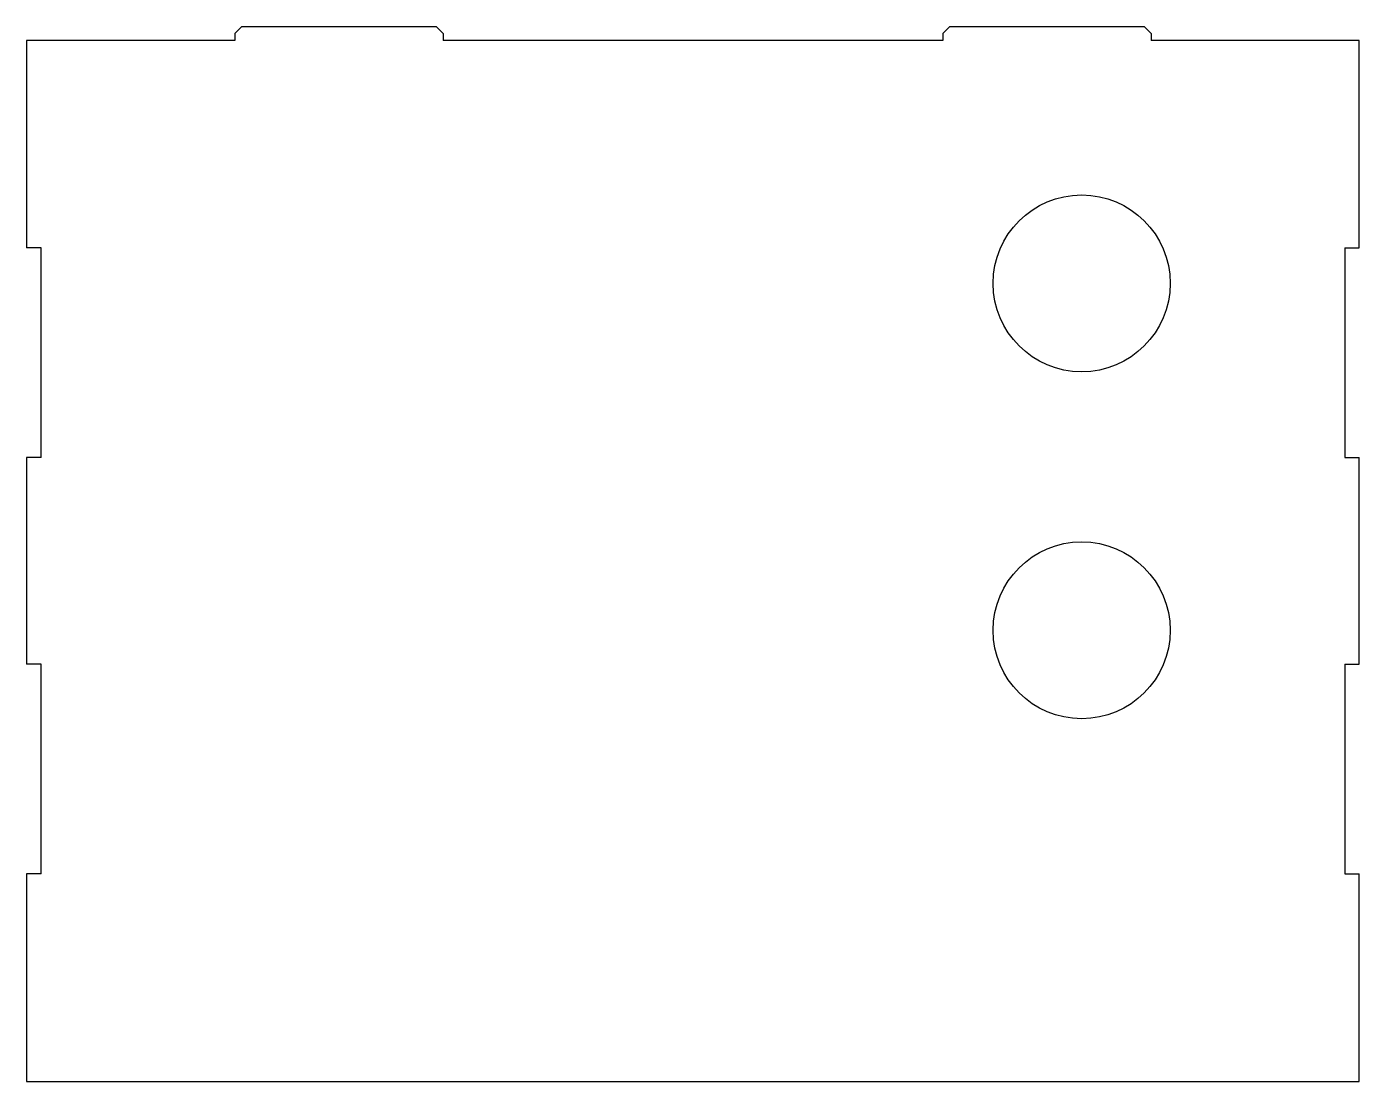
# Model space of a CAD drawing. Extents: x 255 to 447, y 303 to 455.
import ezdxf

# ---------------------------------------------------------------- set-up
doc = ezdxf.new("R2010")
doc.units = 0
doc.linetypes.add('SLD-CONTINUA', pattern=[0])
doc.layers.get('0').update_dxf_attribs({"linetype": 'CONTINUOUS'})

msp = doc.modelspace()

# ---------------------------------------------------------------- linework, layer by layer
at = {"color": 7, "linetype": 'SLD-CONTINUA'}
for p, q in [((286.12, 455.44), (285.12, 454.44)), ((286.12, 455.44), (314.12, 455.44)), ((315.12, 454.44), (314.12, 455.44)), ((388.12, 455.44), (387.12, 454.44)), ((388.12, 455.44), (416.12, 455.44)), ((417.12, 454.44), (416.12, 455.44)), ((285.12, 453.44), (255.12, 453.44)), ((255.12, 453.44), (255.12, 423.54)), ((285.12, 454.44), (285.12, 453.44)), ((315.12, 454.44), (315.12, 453.44)), ((387.12, 453.44), (315.12, 453.44)), ((387.12, 454.44), (387.12, 453.44)), ((417.12, 454.44), (417.12, 453.44)), ((447.12, 453.44), (417.12, 453.44)), ((447.12, 423.54), (447.12, 453.44)), ((257.22, 423.54), (255.12, 423.54)), ((257.22, 393.34), (257.22, 423.54)), ((445.02, 423.54), (447.12, 423.54)), ((445.02, 423.54), (445.02, 393.34)), ((255.12, 393.34), (255.12, 363.54)), ((257.22, 393.34), (255.12, 393.34)), ((445.02, 393.34), (447.12, 393.34)), ((447.12, 363.54), (447.12, 393.34)), ((257.22, 363.54), (255.12, 363.54)), ((257.22, 333.34), (257.22, 363.54)), ((445.02, 363.54), (447.12, 363.54)), ((445.02, 363.54), (445.02, 333.34)), ((255.12, 333.34), (255.12, 303.44)), ((257.22, 333.34), (255.12, 333.34)), ((445.02, 333.34), (447.12, 333.34)), ((447.12, 303.44), (447.12, 333.34)), ((255.12, 303.44), (447.12, 303.44))]:
    msp.add_line(p, q, dxfattribs=at)
for centre in [(407.12, 418.44), (407.12, 368.44)]:
    msp.add_circle(centre, 12.75, dxfattribs=at)

doc.saveas('drawing.dxf')
